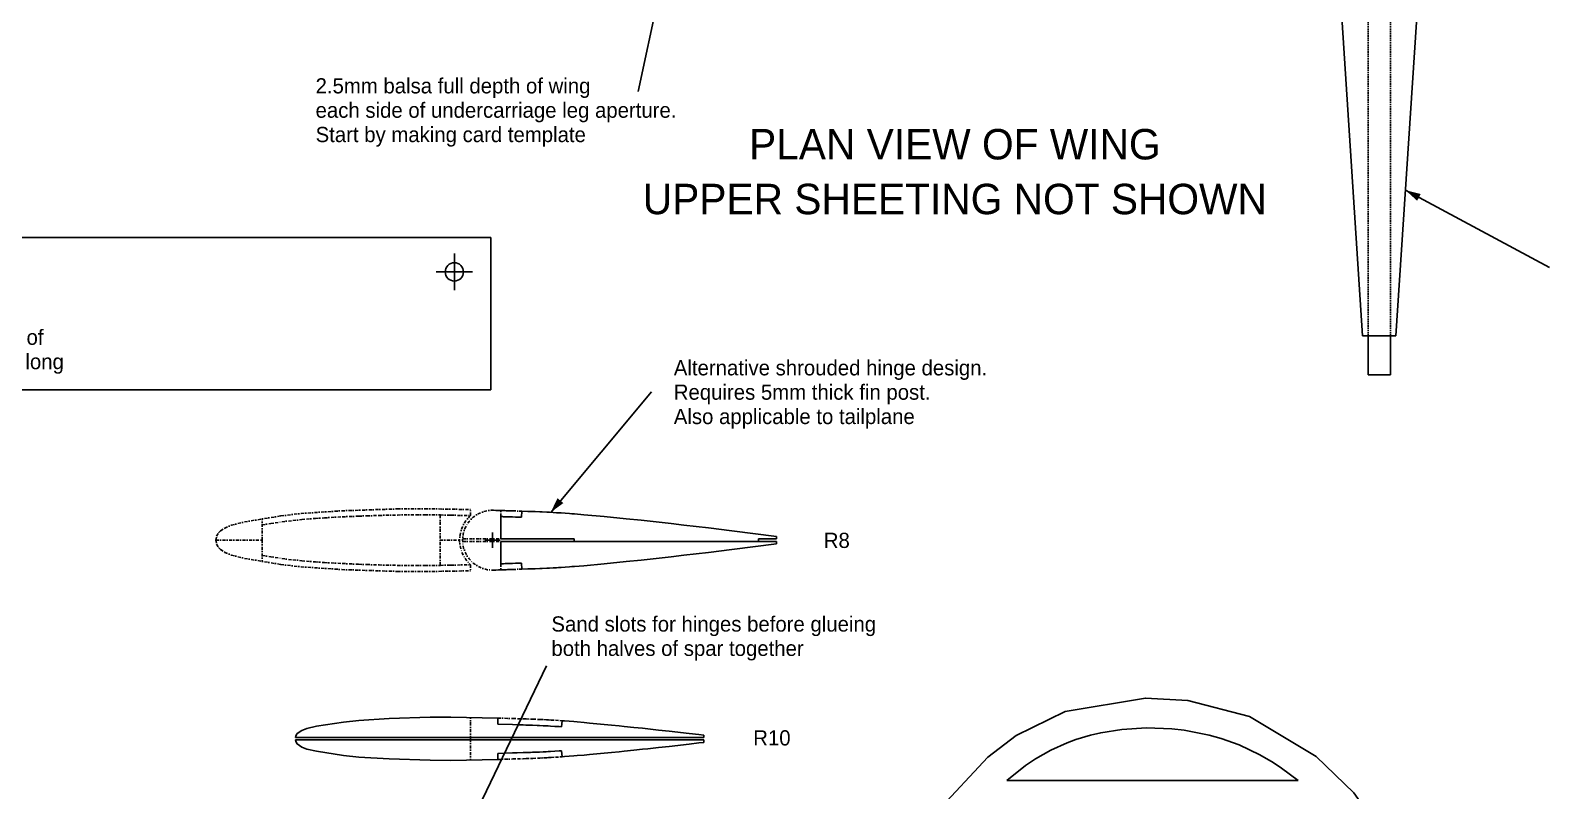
# Model space of a CAD drawing. Extents: x -1638 to 412, y -412 to 1290.
# Drawn here: x -1464.3 to -1214.7, y -177.6 to -52.7 of the extents above; entities that cross this region are included whole.
import ezdxf
from ezdxf.enums import TextEntityAlignment as Align

# ---------------------------------------------------------------- set-up
doc = ezdxf.new("R2010")
doc.units = 0
doc.linetypes.add('DASHDOT', pattern=[1, 0.5, -0.25, 0, -0.25])
doc.linetypes.add('HIDDEN', pattern=[0.375, 0.25, -0.125])
for name, color, linetype in [('1', 7, 'CONTINUOUS'), ('3', 7, 'CONTINUOUS'), ('4', 7, 'CONTINUOUS'), ('7', 7, 'CONTINUOUS'), ('8', 7, 'CONTINUOUS')]:
    doc.layers.add(name, color=color, linetype=linetype)
doc.styles.add('txt', font='TXT', dxfattribs={"height": 0.2})

# ---------------------------------------------------------------- blocks, each defined once
blk = doc.blocks.new('*D126')
at = {"layer": '7', "color": 215, "linetype": 'CONTINUOUS'}
blk.add_line((0, 0), (12.4518, 25.9986), dxfattribs=at)
blk.add_solid([(1.6436, 1.9848), (0, 0), (0.5162, 2.5247)], dxfattribs=at)
blk = doc.blocks.new('*D140')
at = {"layer": '7', "color": 215, "linetype": 'CONTINUOUS'}
blk.add_line((0, 0), (-29.7766, -139.0594), dxfattribs=at)
blk.add_solid([(-1.1346, -2.3137), (0, 0), (0.0877, -2.5754)], dxfattribs=at)
blk = doc.blocks.new('*D141')
at = {"layer": '7', "color": 215, "linetype": 'CONTINUOUS'}
blk.add_line((0, 0), (23.6716, -12.6914), dxfattribs=at)
blk.add_solid([(1.908, -1.7321), (0, 0), (2.4986, -0.6305)], dxfattribs=at)
blk = doc.blocks.new('*D161')
at = {"layer": '7', "color": 215, "linetype": 'CONTINUOUS'}
blk.add_line((0, 0), (16.5446, 19.8204), dxfattribs=at)
blk.add_solid([(2.0818, 1.5187), (0, 0), (1.1222, 2.3197)], dxfattribs=at)

msp = doc.modelspace()

# ---------------------------------------------------------------- linework, layer by layer
at = {"layer": '3', "color": 202, "linetype": 'HIDDEN'}
for p, q in [((-1244.5264, -102.8809), (-1244.5264, 4.2512)), ((-1240.8692, -102.8809), (-1240.8692, 4.3894))]:
    msp.add_line(p, q, dxfattribs=at)
at = {"layer": '3', "color": 5, "linetype": 'CONTINUOUS'}
for p, q in [((-1245.4408, -102.8809), (-1249.0978, -47.0665)), ((-1239.955, -102.8809), (-1236.2978, -47.0665)), ((-1239.955, -102.8809), (-1245.4408, -102.8809)), ((-1244.5264, -109.2858), (-1244.5264, -102.8809)), ((-1240.8692, -109.2858), (-1240.8692, -102.8809)), ((-1240.8692, -109.2858), (-1244.5264, -109.2858))]:
    msp.add_line(p, q, dxfattribs=at)
msp.add_circle((-1394.64785, -92.3797), 1.5, dxfattribs=at)
at = {"layer": '4', "color": 5, "linetype": 'CONTINUOUS'}
for p, q in [((-1594.7536, -86.7348), (-1388.6478, -86.7347)), ((-1388.6478, -111.7347), (-1388.6478, -86.7347)), ((-1594.7536, -111.7348), (-1388.6478, -111.7347)), ((-1383.5682, -131.6803), (-1383.6128, -132.6794)), ((-1386.9904, -136.2438), (-1386.9904, -132.5713)), ((-1374.9904, -136.2438), (-1386.9904, -136.2438)), ((-1386.9904, -140.3163), (-1386.9904, -136.6438)), ((-1386.9904, -136.6438), (-1341.7488, -136.6438)), ((-1374.9904, -136.6438), (-1374.9904, -136.2438)), ((-1344.6728, -136.2438), (-1344.6728, -136.6438)), ((-1344.6728, -136.2438), (-1341.7488, -136.2438)), ((-1341.7488, -136.2438), (-1341.7488, -135.8332)), ((-1341.7488, -136.6438), (-1341.7488, -137.0544)), ((-1383.5682, -141.2073), (-1383.6128, -140.2082)), ((-1387.4904, -166.6684), (-1387.4904, -165.668)), ((-1376.9474, -166.0993), (-1377.055, -167.0942)), ((-1353.6838, -168.8607), (-1420.777, -168.8607)), ((-1353.6838, -169.2607), (-1420.777, -169.2607)), ((-1353.6838, -168.4536), (-1353.6838, -168.8607)), ((-1353.6838, -169.2607), (-1353.6838, -169.6677)), ((-1387.4904, -171.453), (-1387.4904, -172.4534)), ((-1376.9474, -172.0221), (-1377.055, -171.0272)), ((-1303.8876, -175.9278), (-1256.0398, -175.9278))]:
    msp.add_line(p, q, dxfattribs=at)
at = {"layer": '4', "color": 155, "linetype": 'DASHDOT'}
for p, q in [((-1391.9904, -132.4159), (-1391.9904, -131.4156)), ((-1386.9904, -132.5713), (-1386.9904, -131.5731)), ((-1426.2416, -136.4438), (-1426.2416, -132.9281)), ((-1396.9904, -140.5471), (-1396.9904, -132.3046)), ((-1433.847, -136.4438), (-1426.2416, -136.4438)), ((-1426.2416, -136.4438), (-1426.2416, -139.9595)), ((-1396.9904, -136.4438), (-1393.7892, -136.4438)), ((-1393.2906, -136.2438), (-1386.9904, -136.2438)), ((-1393.2906, -136.6438), (-1386.9904, -136.6438)), ((-1391.9904, -140.4717), (-1391.9904, -141.472)), ((-1386.9904, -140.3163), (-1386.9904, -141.3145))]:
    msp.add_line(p, q, dxfattribs=at)
at = {"layer": '4', "color": 166, "linetype": 'DASHDOT'}
for q in [(-1391.9904, -165.5527), (-1391.9904, -172.5687)]:
    msp.add_line((-1391.9904, -169.0607), q, dxfattribs=at)
at = {"layer": '4', "color": 155, "linetype": 'DASHDOT'}
for points in [[(-1433.847, -136.4438), (-1433.711656, -135.777613), (-1433.382186, -135.222285), (-1433.076429, -134.920355), (-1432.356812, -134.445412), (-1431.274806, -133.971535), (-1429.105315, -133.44629), (-1423.144399, -132.44726), (-1419.803187, -132.065616), (-1413.119087, -131.614673), (-1403.999132, -131.31017), (-1399.435895, -131.281567), (-1391.9904, -131.4156)], [(-1426.2416, -133.9425), (-1424.811915, -133.705106), (-1424.092051, -133.593689), (-1423.00925, -133.438337), (-1421.905103, -133.2967), (-1421.168901, -133.211305), (-1419.696154, -133.060125), (-1418.959568, -132.993424), (-1417.485869, -132.87551), (-1416.011328, -132.77519), (-1413.059064, -132.612674), (-1410.374096, -132.492826), (-1409.030257, -132.441841), (-1407.013138, -132.377415), (-1403.985191, -132.309971), (-1400.955723, -132.280714), (-1399.440842, -132.281515), (-1396.926675, -132.305622), (-1395.261994, -132.334922), (-1391.9904, -132.4159)], [(-1388.2252, -131.5316), (-1387.845191, -131.544446), (-1387.396881, -131.559516), (-1387.194719, -131.566271), (-1386.660094, -131.58396), (-1386.350129, -131.594057), (-1386.157831, -131.600249), (-1385.912958, -131.608044), (-1385.793338, -131.611816), (-1385.549384, -131.619444), (-1385.065214, -131.63438), (-1384.08289, -131.6644), (-1383.5682, -131.6803)], [(-1433.847, -136.4438), (-1433.711656, -137.109987), (-1433.382186, -137.665315), (-1433.076429, -137.967245), (-1432.356812, -138.442188), (-1431.274806, -138.916065), (-1429.105315, -139.44131), (-1423.144399, -140.44034), (-1419.803187, -140.821984), (-1413.119087, -141.272927), (-1403.999132, -141.57743), (-1399.435895, -141.606033), (-1391.9904, -141.472)], [(-1426.2416, -138.9451), (-1424.811915, -139.182494), (-1424.092051, -139.293911), (-1423.00925, -139.449263), (-1421.905103, -139.5909), (-1421.168901, -139.676295), (-1419.696154, -139.827475), (-1418.959568, -139.894176), (-1417.485869, -140.01209), (-1416.011328, -140.11241), (-1413.059064, -140.274926), (-1410.374096, -140.394774), (-1409.030257, -140.445759), (-1407.013138, -140.510185), (-1403.985191, -140.577629), (-1400.955723, -140.606886), (-1399.440842, -140.606085), (-1396.926675, -140.581978), (-1395.261994, -140.552678), (-1391.9904, -140.4717)], [(-1388.2252, -141.356), (-1387.845191, -141.343154), (-1387.396881, -141.328084), (-1387.194719, -141.321329), (-1386.660094, -141.30364), (-1386.350129, -141.293543), (-1386.157831, -141.287351), (-1385.912958, -141.279556), (-1385.793338, -141.275784), (-1385.549384, -141.268156), (-1385.065214, -141.25322), (-1384.08289, -141.2232), (-1383.5682, -141.2073)], [(-1387.4904, -165.668), (-1385.054108, -165.741217), (-1384.297911, -165.762749), (-1383.322504, -165.790528), (-1382.840958, -165.804951), (-1382.116433, -165.828417), (-1381.749958, -165.841352), (-1381.001158, -165.870502), (-1380.615861, -165.887066), (-1380.020115, -165.914888), (-1379.469047, -165.943041), (-1379.184764, -165.95846), (-1378.746163, -165.983414), (-1378.057928, -166.025295), (-1377.328835, -166.073043), (-1376.9474, -166.0993)], [(-1387.4904, -172.4534), (-1385.054108, -172.380183), (-1384.297911, -172.358651), (-1383.322504, -172.330872), (-1382.840958, -172.316449), (-1382.116433, -172.292983), (-1381.749958, -172.280048), (-1381.001158, -172.250898), (-1380.615861, -172.234334), (-1380.020115, -172.206512), (-1379.469047, -172.178359), (-1379.184764, -172.16294), (-1378.746163, -172.137986), (-1378.057928, -172.096105), (-1377.328835, -172.048357), (-1376.9474, -172.0221)]]:
    msp.add_lwpolyline(points, dxfattribs=at)
at = {"layer": '4', "color": 5, "linetype": 'CONTINUOUS'}
for points in [[(-1383.5682, -131.6803), (-1382.589653, -131.711632), (-1382.099719, -131.728377), (-1381.358948, -131.755582), (-1380.605754, -131.786081), (-1380.222605, -131.802843), (-1379.439424, -131.839946), (-1379.037878, -131.86051), (-1378.420985, -131.894181), (-1377.856129, -131.927227), (-1377.567287, -131.944936), (-1377.125374, -131.973073), (-1376.441548, -132.019041), (-1375.730303, -132.069857), (-1375.3636, -132.0972)], [(-1375.3636, -132.0973), (-1374.903903, -132.13263), (-1373.379119, -132.257319), (-1370.038022, -132.559838), (-1366.434924, -132.916887), (-1363.962388, -133.17554), (-1359.050913, -133.716215), (-1356.936172, -133.95925), (-1352.888868, -134.440256), (-1349.042284, -134.913627), (-1341.7488, -135.8332)], [(-1386.9904, -132.5713), (-1386.844354, -132.575701), (-1386.748992, -132.578668), (-1386.562342, -132.584667), (-1386.290117, -132.593765), (-1385.934798, -132.60592), (-1385.757493, -132.611938), (-1385.533375, -132.619379), (-1385.382425, -132.624292), (-1385.076204, -132.634062), (-1384.603971, -132.648782), (-1383.944364, -132.669101), (-1383.5992, -132.6798)], [(-1375.3636, -140.7903), (-1374.903903, -140.75497), (-1373.379119, -140.630281), (-1370.038022, -140.327762), (-1366.434924, -139.970713), (-1363.962388, -139.71206), (-1359.050913, -139.171385), (-1356.936172, -138.92835), (-1352.888868, -138.447344), (-1349.042284, -137.973973), (-1341.7488, -137.0544)], [(-1386.9904, -140.3163), (-1386.844354, -140.311899), (-1386.748992, -140.308932), (-1386.562342, -140.302933), (-1386.290117, -140.293835), (-1385.934798, -140.28168), (-1385.757493, -140.275662), (-1385.533375, -140.268221), (-1385.382425, -140.263308), (-1385.076204, -140.253538), (-1384.603971, -140.238818), (-1383.944364, -140.218499), (-1383.5992, -140.2078)], [(-1383.5682, -141.2073), (-1382.589653, -141.175968), (-1382.099719, -141.159223), (-1381.358948, -141.132018), (-1380.605754, -141.101519), (-1380.222605, -141.084757), (-1379.439424, -141.047654), (-1379.037878, -141.02709), (-1378.420985, -140.993419), (-1377.856129, -140.960373), (-1377.567287, -140.942664), (-1377.125374, -140.914527), (-1376.441548, -140.868559), (-1375.730303, -140.817743), (-1375.3636, -140.7904)], [(-1315.2974, -180.9278), (-1307.007361, -172.073245), (-1302.335926, -168.530435), (-1294.327845, -164.602087), (-1281.124833, -162.37839), (-1274.139191, -162.783445), (-1264.019181, -165.402444), (-1253.076628, -171.961081), (-1246.853894, -177.946406), (-1236.818787, -192.286267), (-1232.516698, -200.944935), (-1226.2868, -218.9588)], [(-1420.777, -168.8607), (-1420.703632, -168.603096), (-1420.45847, -168.221558), (-1419.695658, -167.687836), (-1418.890746, -167.362289), (-1417.27683, -167.001461), (-1412.842226, -166.31508), (-1410.356494, -166.052866), (-1405.3838, -165.743053), (-1398.599049, -165.533845), (-1395.20424, -165.514189), (-1387.4904, -165.668)], [(-1387.4904, -166.6684), (-1385.083426, -166.740791), (-1384.330411, -166.762242), (-1383.360388, -166.789872), (-1382.882091, -166.804188), (-1382.163219, -166.827436), (-1381.79995, -166.840232), (-1381.058382, -166.869025), (-1380.677137, -166.885367), (-1380.08805, -166.912796), (-1379.543515, -166.94053), (-1379.262725, -166.955714), (-1378.829659, -166.98028), (-1378.150413, -167.021497), (-1377.431172, -167.068472), (-1377.055, -167.0943)], [(-1376.9474, -166.0993), (-1376.578768, -166.126344), (-1375.813282, -166.18498), (-1375.013649, -166.249264), (-1374.463655, -166.295012), (-1373.32867, -166.392785), (-1372.451685, -166.471026), (-1371.857092, -166.52525), (-1370.649631, -166.637983), (-1370.039242, -166.696198), (-1368.81134, -166.815588), (-1367.582197, -166.93794), (-1366.766974, -167.020571), (-1365.159836, -167.186813), (-1363.767334, -167.334355), (-1362.85971, -167.432134), (-1361.089842, -167.62594), (-1359.37407, -167.816887), (-1356.074039, -168.187686), (-1354.474395, -168.36628), (-1353.6838, -168.4536)], [(-1420.777, -169.2607), (-1420.703632, -169.518303), (-1420.45847, -169.899828), (-1419.695658, -170.43351), (-1418.890746, -170.759044), (-1417.27683, -171.119904), (-1412.842226, -171.80632), (-1410.356494, -172.068534), (-1405.383792, -172.378335), (-1398.599006, -172.587502), (-1395.204169, -172.607156), (-1387.4904, -172.4534)], [(-1376.9474, -172.0221), (-1376.578789, -171.995045), (-1375.813338, -171.936391), (-1375.013731, -171.872094), (-1374.46375, -171.826339), (-1373.328781, -171.728557), (-1372.451802, -171.650312), (-1371.85721, -171.596087), (-1370.649747, -171.483353), (-1370.039355, -171.425139), (-1368.811443, -171.305752), (-1367.58229, -171.183404), (-1366.76706, -171.100774), (-1365.159912, -170.934534), (-1363.767417, -170.786991), (-1362.8598, -170.68921), (-1361.089948, -170.495396), (-1359.374186, -170.304439), (-1356.074131, -169.933621), (-1354.474434, -169.755021), (-1353.6838, -169.6677)], [(-1303.8876, -175.9278), (-1300.810649, -173.463248), (-1299.198258, -172.374846), (-1296.665147, -170.92825), (-1293.971002, -169.711438), (-1292.555243, -169.191513), (-1290.132092, -168.470311), (-1288.453131, -168.081306), (-1284.973391, -167.529026), (-1280.921507, -167.277537), (-1276.799072, -167.430833), (-1274.735635, -167.663559), (-1270.652803, -168.449739), (-1268.652798, -169.00662), (-1265.731823, -170.051501), (-1262.319828, -171.671841), (-1260.146666, -172.948528), (-1258.742462, -173.881025), (-1256.0398, -175.9278)], [(-1387.4904, -171.453), (-1385.083426, -171.380609), (-1384.330411, -171.359158), (-1383.360388, -171.331528), (-1382.882091, -171.317212), (-1382.163219, -171.293964), (-1381.79995, -171.281168), (-1381.058382, -171.252375), (-1380.677137, -171.236033), (-1380.08805, -171.208604), (-1379.543515, -171.18087), (-1379.262725, -171.165686), (-1378.829659, -171.14112), (-1378.150413, -171.099903), (-1377.431172, -171.052928), (-1377.055, -171.0271)]]:
    msp.add_lwpolyline(points, dxfattribs=at)
at = {"layer": '4', "color": 155, "linetype": 'DASHDOT'}
for radius, start, end in [(4.914597, 88.194792, 271.805), (5.409089, 131.871522, 228.129392)]:
    msp.add_arc((-1388.38005, -136.4438), radius, start, end, dxfattribs=at)
at = {"layer": '7', "color": 215, "linetype": 'CONTINUOUS'}
for p, q in [((-1394.6478, -95.3797), (-1394.6478, -89.3797)), ((-1397.6478, -92.3797), (-1391.6478, -92.3797)), ((-1389.63, -136.4438), (-1387.13, -136.4438)), ((-1388.38, -137.6938), (-1388.38, -135.1938))]:
    msp.add_line(p, q, dxfattribs=at)

# ---------------------------------------------------------------- block references
for name, p in [('*D140', (-1334.699, 76.2965)), ('*D141', (-1238.3876, -78.9612)), ('*D161', (-1378.8272, -131.8717)), ('*D126', (-1391.9904, -183.0733))]:
    msp.add_blockref(name, p, dxfattribs=at)

# ---------------------------------------------------------------- texts
at = {"layer": '1', "color": 250, "linetype": 'CONTINUOUS', "style": 'txt'}
for s, p in [('2.5mm balsa full depth of wing', (-1417.4496, -60.5646)), ('each side of undercarriage leg aperture.', (-1417.4496, -64.5646)), ('Start by making card template ', (-1417.4496, -68.5646)), ('Sand slots for hinges before glueing', (-1378.705, -148.9556)), ('both halves of spar together  ', (-1378.705, -152.9556))]:
    msp.add_text(s, height=2.5, dxfattribs=at).set_placement(p, align=Align.TOP_LEFT)
at = {"layer": '8', "color": 250, "linetype": 'CONTINUOUS', "style": 'txt'}
for s, p in [('PLAN VIEW OF WING', (-1312.4336, -71.4035)), ('UPPER SHEETING NOT SHOWN', (-1312.4336, -80.4035))]:
    msp.add_text(s, height=5, dxfattribs=at).set_placement(p, align=Align.MIDDLE)
for s, p in [('Use in conjunction with 2 lengths of', (-1514.5512, -101.8595)), ('3mm dia. piano wire approx. 250 long', (-1514.5512, -105.8595)), ('Alternative shrouded hinge design.', (-1358.5988, -106.8758)), ('Requires 5mm thick fin post.', (-1358.5988, -110.8758)), ('Also applicable to tailplane', (-1358.5988, -114.8758))]:
    msp.add_text(s, height=2.5, dxfattribs=at).set_placement(p, align=Align.TOP_LEFT)
for s, p in [('R8', (-1331.8188, -135.2229)), ('R10', (-1342.4799, -167.6602))]:
    msp.add_text(s, height=2.5, dxfattribs=at).set_placement(p, align=Align.TOP_CENTER)

doc.saveas('drawing.dxf')
